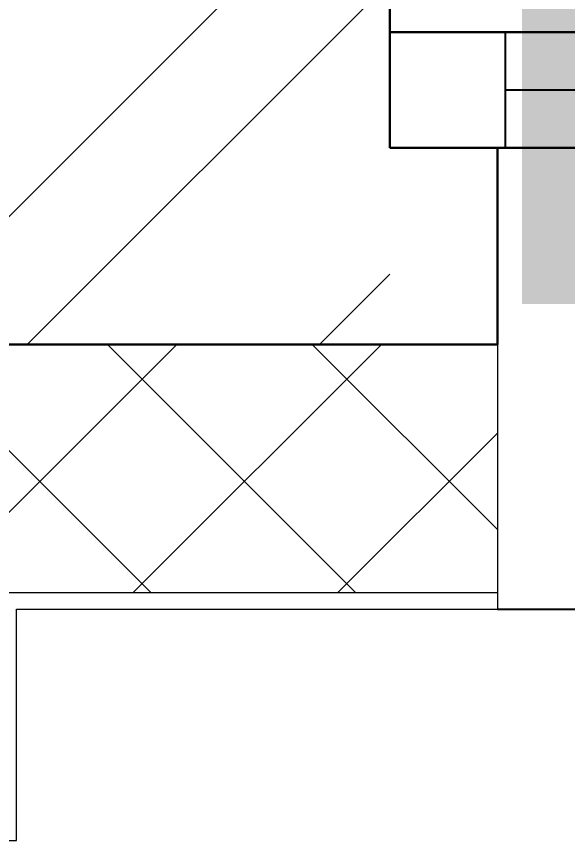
# Model space of a CAD drawing. Header units: millimetres. Extents: x -13407 to 158044, y -108832 to 109387.
# Drawn here: x 24449.3 to 24782.4, y 59597.2 to 60095.5 of the extents above; entities that cross this region are included whole.
import ezdxf
from ezdxf.enums import TextEntityAlignment as Align

# ---------------------------------------------------------------- set-up
doc = ezdxf.new("R2018")
doc.units = ezdxf.units.MM
doc.layers.get('Defpoints').update_dxf_attribs({"color": 6})
for name, color, linetype, lineweight in [('АР_Маркер экспликации', 239, 'Continuous', 13), ('АР_Навесной фасад', 5, 'Continuous', 5), ('АР_Номер помещения', 1, 'Continuous', 25), ('АР_Помещения_площадь', 19, 'Continuous', 9), ('АР_Сущ Несущая стена', 202, 'Continuous', 30), ('АР_Утеплитель', 250, 'Continuous', 9), ('АР_Штриховка кирпич', 250, 'Continuous', 9)]:
    doc.layers.add(name, color=color, linetype=linetype, lineweight=lineweight)
doc.layers.add('АР_Названия помещений', color=124, linetype='Continuous', lineweight=5, plot=False)
doc.layers.add('АР_новое окно', color=160, linetype='Continuous')
doc.styles.add('ISOCPEUR', font='isocpeur.ttf', dxfattribs={"width": 0.7})
doc.styles.get("Standard").update_dxf_attribs({"font": 'arial.ttf'})

# ---------------------------------------------------------------- blocks, each defined once
blk = doc.blocks.new('*U11')
at = {"layer": 'АР_новое окно', "lineweight": 20}
blk.add_line((0, 3800), (-70, 3800), dxfattribs=at)
at = {"layer": 'АР_новое окно'}
for p, q in [((-70, 3800), (-70, 0)), ((-70, 0), (-70, 3800)), ((0, 3800), (0, 0)), ((0, 3730), (-70, 3730)), ((-35, 3730), (-35, 70))]:
    blk.add_line(p, q, dxfattribs=at)
blk = doc.blocks.new('блок новое окно')
at = {"layer": 'АР_Навесной фасад', "ltscale": 100}
blk.add_lwpolyline([(65, -640), (65, -800)], dxfattribs=at)
at = {"layer": 'АР_новое окно', "ltscale": 100}
blk.add_line((3735, -521.09), (0, -521.09), dxfattribs=at)
blk.add_lwpolyline([(65, -800), (3735, -800)], dxfattribs=at)
at = {"layer": 'АР_Сущ Несущая стена', "ltscale": 100}
for p, q in [((0, -521.09), (0, 0)), ((65, -521.09), (0, -521.09)), ((65, -521.09), (65, -640))]:
    blk.add_line(p, q, dxfattribs=at)
at = {"layer": 'АР_новое окно', "ltscale": 100, "xscale": -1, "rotation": 90}
blk.add_blockref('*U11', (3800, -521.09), dxfattribs=at)
blk = doc.blocks.new('*U366')
at = {"layer": 'Defpoints', "color": 7, "style": 'ISOCPEUR', "width": 0.7}
blk.add_attdef('ПЛОЩАДЬ_ПОМЕЩЕНИЯ', text='', height=200, dxfattribs=at).set_placement((-10805.72, 771.01), align=Align.MIDDLE_RIGHT)
at = {"layer": 'Defpoints', "color": 7, "style": 'ISOCPEUR', "width": 0.7, "flags": 1}
blk.add_attdef('КАТЕГОРИЯ', (-499.17, -2092.19), '', height=250, dxfattribs=at)
at = {"layer": 'АР_Номер помещения', "color": 7, "style": 'ISOCPEUR', "width": 0.7}
blk.add_attdef('НОМЕР_ПОМЕЩЕНИЯ', text='', height=300, dxfattribs=at).set_placement((-10976.79, 1518.23), align=Align.MIDDLE_CENTER)
at = {"layer": 'АР_Помещения_площадь', "color": 7, "lineweight": 30, "width": 0.7, "flags": 104}
blk.add_attdef('ИМЯ_ПОМЕЩЕНИЯ', text='', height=100, dxfattribs=at).set_placement((157.63, 1217.14), align=Align.MIDDLE_CENTER)
blk = doc.blocks.new('*U367')
at = {"layer": 'Defpoints', "color": 7, "style": 'ISOCPEUR', "width": 0.7}
blk.add_attdef('ПЛОЩАДЬ_ПОМЕЩЕНИЯ', text='', height=200, dxfattribs=at).set_placement((-9547.26, 464.82), align=Align.MIDDLE_RIGHT)
at = {"layer": 'Defpoints', "color": 7, "style": 'ISOCPEUR', "width": 0.7, "flags": 1}
blk.add_attdef('КАТЕГОРИЯ', (-499.17, -2092.19), '', height=250, dxfattribs=at)
at = {"layer": 'АР_Номер помещения', "color": 7, "style": 'ISOCPEUR', "width": 0.7}
blk.add_attdef('НОМЕР_ПОМЕЩЕНИЯ', text='', height=300, dxfattribs=at).set_placement((-10972.82, 1244.63), align=Align.MIDDLE_CENTER)
at = {"layer": 'АР_Помещения_площадь', "color": 7, "lineweight": 30, "width": 0.7, "flags": 104}
blk.add_attdef('ИМЯ_ПОМЕЩЕНИЯ', text='', height=100, dxfattribs=at).set_placement((157.63, 1217.14), align=Align.MIDDLE_CENTER)
blk = doc.blocks.new('*U375')
at = {"layer": 'Defpoints', "color": 7, "style": 'ISOCPEUR', "width": 0.7}
blk.add_attdef('ПЛОЩАДЬ_ПОМЕЩЕНИЯ', text='', height=200, dxfattribs=at).set_placement((-14940.26, 650.07), align=Align.MIDDLE_RIGHT)
at = {"layer": 'Defpoints', "color": 7, "style": 'ISOCPEUR', "width": 0.7, "flags": 1}
blk.add_attdef('КАТЕГОРИЯ', (-499.17, -2092.19), '', height=250, dxfattribs=at)
at = {"layer": 'АР_Номер помещения', "color": 7, "style": 'ISOCPEUR', "width": 0.7}
blk.add_attdef('НОМЕР_ПОМЕЩЕНИЯ', text='', height=300, dxfattribs=at).set_placement((-17961.66, 2522.68), align=Align.MIDDLE_CENTER)
at = {"layer": 'АР_Помещения_площадь', "color": 7, "lineweight": 30, "width": 0.7, "flags": 104}
blk.add_attdef('ИМЯ_ПОМЕЩЕНИЯ', text='', height=100, dxfattribs=at).set_placement((157.63, 1217.14), align=Align.MIDDLE_CENTER)

msp = doc.modelspace()

# ---------------------------------------------------------------- hatches: boundary and pattern name
at = {"layer": 'АР_Утеплитель', "ltscale": 100}
h = msp.add_hatch(dxfattribs=at)
h.set_pattern_fill('ANSI37', color=256, scale=700)
h.set_pattern_definition([(45, (-951750.67, 108569.34), (-61.871843, 61.871843), []), (135, (-951750.67, 108569.34), (-61.871843, -61.871843), [])])
h.paths.add_polyline_path([(24739.94, 59897.2), (24289.3, 59897.2), (24289.3, 59597.2), (24439.3, 59597.2), (24439.3, 59747.2), (24739.94, 59747.2)])
at = {"layer": 'АР_Штриховка кирпич', "ltscale": 100}
h = msp.add_hatch(dxfattribs=at)
h.set_pattern_fill('ANSI32', color=256, scale=500)
h.set_pattern_definition([(45, (-951809.71, 109113.38), (-132.58252, 132.58252), []), (45, (-951721.32, 109113.38), (-132.58252, 132.58252), [])])
h.paths.add_polyline_path([(24674.94, 60537.2), (23804.94, 60537.2), (23804.94, 59597.2), (24289.3, 59597.2), (24289.3, 59897.2), (24674.94, 59897.2)])

# ---------------------------------------------------------------- linework, layer by layer
at = {"layer": 'АР_Навесной фасад', "ltscale": 100}
for p, q in [((24439.3, 59747.2), (24739.94, 59747.2)), ((24449.3, 59737.2), (24739.94, 59737.2))]:
    msp.add_line(p, q, dxfattribs=at)
for points in [[(24449.3, 59597.2), (24449.3, 59737.2)], [(24289.3, 59597.2), (24449.3, 59597.2)]]:
    msp.add_lwpolyline(points, dxfattribs=at)
at = {"layer": 'АР_Сущ Несущая стена', "ltscale": 100}
msp.add_line((24289.3, 59897.2), (24739.94, 59897.2), dxfattribs=at)

# ---------------------------------------------------------------- block references
msp.add_blockref('блок новое окно', (24674.94, 60537.2))
at = {"layer": 'АР_Маркер экспликации'}
ref = msp.add_blockref('*U366', (32502.52, 66914.01), dxfattribs=at)
lines = msp.add_mtext('\\W0.8000;Санузел для мальчиков (основная и старшая школа)', dxfattribs={"layer": 'АР_Названия помещений', "insert": (17385.59, 68515.87), "char_height": 6136.9346, "width": 1142.662, "attachment_point": 1})
ref.add_attrib('ИМЯ_ПОМЕЩЕНИЯ', '', (17385.59, 68515.87), dxfattribs={"flags": 104}).embed_mtext(lines)
ref = msp.add_blockref('*U375', (20042.39, 63174.33), dxfattribs=at)
lines = msp.add_mtext('\\W0.8000;Кабинет с рабочим пространством для учителей тип 1 (начальная школа)', dxfattribs={"layer": 'АР_Названия помещений', "insert": (2269.2, 65871.02), "char_height": 5947.2619, "width": 926.94, "attachment_point": 1})
ref.add_attrib('ИМЯ_ПОМЕЩЕНИЯ', '', (2269.2, 65871.02), dxfattribs={"flags": 104}).embed_mtext(lines)
ref = msp.add_blockref('*U367', (32502.52, 63174.39), dxfattribs=at)
lines = msp.add_mtext('\\W0.8000;Санузел для девочек с комнатой личной гигиены (основная и старшая школа)', dxfattribs={"layer": 'АР_Названия помещений', "insert": (18358.13, 64358.61), "char_height": 4436.8953, "width": 926.94, "attachment_point": 1})
ref.add_attrib('ИМЯ_ПОМЕЩЕНИЯ', '', (18358.13, 64358.61), dxfattribs={"flags": 104}).embed_mtext(lines)

doc.saveas('drawing.dxf')
